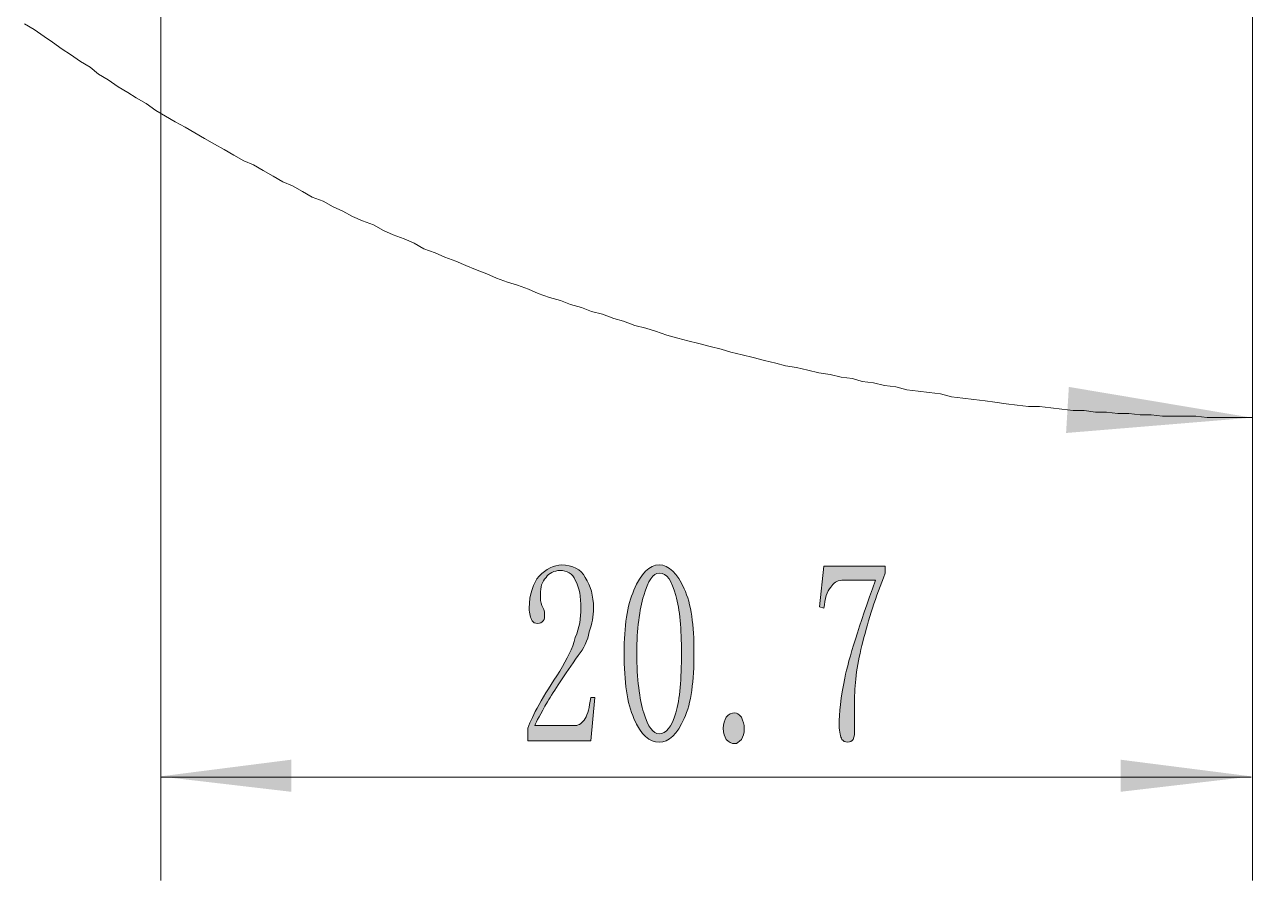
# Model space of a CAD drawing. Header units: millimetres. Extents: x 0 to 297, y 0 to 208.
# Drawn here: x 213.06 to 229.92, y 123.56 to 135.31 of the extents above; entities that cross this region are included whole.
import ezdxf

# ---------------------------------------------------------------- set-up
doc = ezdxf.new("R2010")
doc.units = ezdxf.units.MM

msp = doc.modelspace()

# ---------------------------------------------------------------- hatches: boundary and pattern name
h = msp.add_hatch(color=7)
h.dxf.hatch_style = 2
h.paths.add_polyline_path([(229.908453, 129.913185), (227.397733, 130.335107), (227.359633, 129.702576)])
h = msp.add_hatch(color=7)
edge = h.paths.add_edge_path(flags=0)
edge.add_spline(control_points=[(220.699542, 127.297338), (220.699542, 127.450443), (220.680492, 127.584851), (220.622989, 127.680454), (220.584536, 127.77641), (220.507983, 127.814863), (220.412028, 127.814863), (220.335475, 127.814863), (220.258569, 127.77641), (220.220469, 127.718907), (220.162967, 127.661404), (220.143564, 127.584851), (220.143564, 127.488896), (220.143564, 127.431393), (220.143564, 127.37389), (220.162967, 127.335438), (220.182017, 127.297338), (220.201419, 127.258885), (220.201419, 127.220432), (220.201419, 127.182332), (220.201419, 127.143879), (220.182017, 127.124829), (220.162967, 127.105779), (220.143564, 127.086376), (220.105464, 127.086376), (220.067011, 127.086376), (220.047961, 127.105779), (220.028911, 127.124829), (220.009508, 127.162929), (219.990458, 127.220432), (219.990458, 127.297338), (219.990458, 127.488896), (220.047961, 127.642354), (220.124514, 127.737957), (220.220469, 127.833913), (220.335475, 127.891415), (220.431078, 127.891415), (220.584536, 127.891415), (220.699542, 127.833913), (220.757044, 127.718907), (220.833597, 127.603901), (220.87205, 127.469846), (220.87205, 127.297338), (220.87205, 127.182332), (220.853, 127.086376), (220.814547, 126.971371), (220.795497, 126.856365), (220.737994, 126.74136), (220.661089, 126.645757), (220.469531, 126.377293), (220.335475, 126.166332), (220.239519, 126.013226), (220.143564, 125.840718), (220.086414, 125.744763), (220.067011, 125.68726), (220.067011, 125.68726), (220.622989, 125.68726), (220.622989, 125.68726), (220.680492, 125.68726), (220.718592, 125.725713), (220.757044, 125.783215), (220.795497, 125.840718), (220.814547, 125.936674), (220.833597, 126.070729), (220.833597, 126.070729), (220.8911, 126.070729), (220.8911, 126.070729), (220.8911, 126.070729), (220.833597, 125.476651), (220.833597, 125.476651), (220.833597, 125.476651), (219.971408, 125.476651), (219.971408, 125.476651), (219.971408, 125.476651), (219.971408, 125.64916), (219.971408, 125.64916), (220.009508, 125.744763), (220.047961, 125.840718), (220.124514, 125.974774), (220.201419, 126.109182), (220.297022, 126.262288), (220.412028, 126.434796), (220.507983, 126.607304), (220.584536, 126.74136), (220.622989, 126.894818), (220.680492, 127.028874), (220.699542, 127.162929), (220.699542, 127.297338), (220.699542, 127.297338), (220.699542, 127.297338), (220.699542, 127.297338), (220.699542, 127.297338), (220.699542, 127.297338), (220.699542, 127.297338)], knot_values=[0, 0, 0, 0, 1, 1, 1, 2, 2, 2, 3, 3, 3, 4, 4, 4, 5, 5, 5, 6, 6, 6, 7, 7, 7, 8, 8, 8, 9, 9, 9, 10, 10, 10, 11, 11, 11, 12, 12, 12, 13, 13, 13, 14, 14, 14, 15, 15, 15, 16, 16, 16, 17, 17, 17, 18, 18, 18, 19, 19, 19, 20, 20, 20, 21, 21, 21, 22, 22, 22, 23, 23, 23, 24, 24, 24, 25, 25, 25, 26, 26, 26, 27, 27, 27, 28, 28, 28, 29, 29, 29, 30, 30, 30, 31, 31, 31, 31], degree=3, periodic=1)
h = msp.add_hatch(color=7)
edge = h.paths.add_edge_path(flags=0)
edge.add_spline(control_points=[(221.772692, 127.77641), (221.696139, 127.77641), (221.619586, 127.680454), (221.562083, 127.469846), (221.504581, 127.277935), (221.466128, 127.009824), (221.466128, 126.683857), (221.466128, 126.31979), (221.504581, 126.051679), (221.562083, 125.859768), (221.619586, 125.66821), (221.696139, 125.572254), (221.772692, 125.572254), (221.868647, 125.572254), (221.9452, 125.66821), (222.002703, 125.859768), (222.060206, 126.051679), (222.079608, 126.31979), (222.079608, 126.683857), (222.079608, 127.009824), (222.060206, 127.277935), (222.002703, 127.469846), (221.9452, 127.680454), (221.887697, 127.77641), (221.772692, 127.77641), (221.772692, 127.77641), (221.772692, 127.77641), (221.772692, 127.77641), (221.772692, 127.77641), (221.772692, 127.77641), (221.772692, 127.77641)], knot_values=[0, 0, 0, 0, 1, 1, 1, 2, 2, 2, 3, 3, 3, 4, 4, 4, 5, 5, 5, 6, 6, 6, 7, 7, 7, 8, 8, 8, 9, 9, 9, 10, 10, 10, 10], degree=3, periodic=1)
edge = h.paths.add_edge_path(flags=0)
edge.add_spline(control_points=[(221.772692, 125.457249), (221.638636, 125.457249), (221.523631, 125.553204), (221.427675, 125.783215), (221.332072, 125.994176), (221.293619, 126.281338), (221.293619, 126.683857), (221.293619, 127.048276), (221.332072, 127.335438), (221.427675, 127.546399), (221.523631, 127.77641), (221.638636, 127.891415), (221.772692, 127.891415), (221.9071, 127.891415), (222.022106, 127.77641), (222.117708, 127.565449), (222.213664, 127.35484), (222.251764, 127.067326), (222.251764, 126.683857), (222.251764, 126.30074), (222.213664, 125.994176), (222.117708, 125.783215), (222.022106, 125.572254), (221.9071, 125.457249), (221.772692, 125.457249), (221.772692, 125.457249), (221.772692, 125.457249), (221.772692, 125.457249), (221.772692, 125.457249), (221.772692, 125.457249), (221.772692, 125.457249)], knot_values=[0, 0, 0, 0, 1, 1, 1, 2, 2, 2, 3, 3, 3, 4, 4, 4, 5, 5, 5, 6, 6, 6, 7, 7, 7, 8, 8, 8, 9, 9, 9, 10, 10, 10, 10], degree=3, periodic=1)
h = msp.add_hatch(color=7)
edge = h.paths.add_edge_path(flags=0)
edge.add_spline(control_points=[(224.877489, 127.77641), (224.743433, 127.450443), (224.647478, 127.143879), (224.570925, 126.837315), (224.494372, 126.549801), (224.455919, 126.281338), (224.455919, 126.051679), (224.455919, 126.013226), (224.455919, 125.955724), (224.455919, 125.898221), (224.455919, 125.821668), (224.455919, 125.744763), (224.455919, 125.64916), (224.455919, 125.572254), (224.455919, 125.534154), (224.436869, 125.495701), (224.417467, 125.476651), (224.398417, 125.457249), (224.360317, 125.457249), (224.321864, 125.457249), (224.302461, 125.476651), (224.283411, 125.495701), (224.264361, 125.534154), (224.245311, 125.591657), (224.245311, 125.68726), (224.245311, 125.859768), (224.264361, 126.070729), (224.321864, 126.33884), (224.379367, 126.607304), (224.513422, 127.048276), (224.743433, 127.680454), (224.743433, 127.680454), (224.283411, 127.680454), (224.283411, 127.680454), (224.206858, 127.680454), (224.168406, 127.642354), (224.130306, 127.584851), (224.072803, 127.527349), (224.0534, 127.431393), (224.03435, 127.297338), (224.03435, 127.297338), (223.976847, 127.316388), (223.976847, 127.316388), (223.976847, 127.316388), (224.03435, 127.872365), (224.03435, 127.872365), (224.03435, 127.872365), (224.877489, 127.872365), (224.877489, 127.872365), (224.877489, 127.872365), (224.877489, 127.77641), (224.877489, 127.77641), (224.877489, 127.77641), (224.877489, 127.77641), (224.877489, 127.77641)], knot_values=[0, 0, 0, 0, 1, 1, 1, 2, 2, 2, 3, 3, 3, 4, 4, 4, 5, 5, 5, 6, 6, 6, 7, 7, 7, 8, 8, 8, 9, 9, 9, 10, 10, 10, 11, 11, 11, 12, 12, 12, 13, 13, 13, 14, 14, 14, 15, 15, 15, 16, 16, 16, 17, 17, 17, 18, 18, 18, 18], degree=3, periodic=1)
h = msp.add_hatch(color=7)
edge = h.paths.add_edge_path(flags=0)
edge.add_spline(control_points=[(222.807742, 125.438199), (222.769289, 125.438199), (222.731189, 125.457249), (222.692736, 125.495701), (222.673686, 125.534154), (222.654283, 125.572254), (222.654283, 125.64916), (222.654283, 125.706663), (222.673686, 125.764165), (222.692736, 125.802265), (222.731189, 125.840718), (222.769289, 125.859768), (222.807742, 125.859768), (222.846194, 125.859768), (222.865244, 125.840718), (222.903697, 125.802265), (222.922747, 125.744763), (222.941797, 125.706663), (222.941797, 125.64916), (222.941797, 125.572254), (222.922747, 125.534154), (222.903697, 125.495701), (222.865244, 125.457249), (222.846194, 125.438199), (222.807742, 125.438199), (222.807742, 125.438199), (222.807742, 125.438199), (222.807742, 125.438199), (222.807742, 125.438199), (222.807742, 125.438199), (222.807742, 125.438199)], knot_values=[0, 0, 0, 0, 1, 1, 1, 2, 2, 2, 3, 3, 3, 4, 4, 4, 5, 5, 5, 6, 6, 6, 7, 7, 7, 8, 8, 8, 9, 9, 9, 10, 10, 10, 10], degree=3, periodic=1)
h = msp.add_hatch(color=7)
h.dxf.hatch_style = 2
h.paths.add_polyline_path([(214.921042, 124.987701), (216.722678, 125.217713), (216.722678, 124.777093)])
h = msp.add_hatch(color=7)
h.dxf.hatch_style = 2
h.paths.add_polyline_path([(229.908453, 124.987701), (228.106817, 125.217713), (228.106817, 124.777093)])

# ---------------------------------------------------------------- linework, layer by layer
at = {"color": 7, "lineweight": 15}
for points in [[(214.930919, 146.232685), (214.930919, 123.56001)], [(229.917978, 146.232685), (229.917978, 123.56001)], [(229.917978, 137.723332), (229.917978, 128.83051)], [(213.062256, 135.318093), (213.196311, 135.241188), (213.330367, 135.145585), (213.445372, 135.069032), (213.579428, 134.973076), (213.694433, 134.896524), (213.828842, 134.800568), (213.962897, 134.724015), (214.077903, 134.62806), (214.211958, 134.551507), (214.346367, 134.455551), (214.480422, 134.378999), (214.595428, 134.302093), (214.729483, 134.22554), (214.863539, 134.129585), (214.997947, 134.053032), (215.132003, 133.976479), (215.266058, 133.899926), (215.400114, 133.823021), (215.534522, 133.746468), (215.668578, 133.669915), (215.802633, 133.59301), (215.937042, 133.516457), (216.071097, 133.439904), (216.205153, 133.382401), (216.339561, 133.305496), (216.473617, 133.228943), (216.607672, 133.15239), (216.741728, 133.094888), (216.876136, 133.017982), (217.010192, 132.941429), (217.16365, 132.883926), (217.297706, 132.807374), (217.431761, 132.749871), (217.565817, 132.673318), (217.700225, 132.615815), (217.853331, 132.558313), (217.987739, 132.481407), (218.121794, 132.423904), (218.275253, 132.366401), (218.409308, 132.308899), (218.543364, 132.232346), (218.696822, 132.174843), (218.830878, 132.11734), (218.984336, 132.059838), (219.118392, 132.002335), (219.252447, 131.944832), (219.405906, 131.887329), (219.539961, 131.829826), (219.693419, 131.772324), (219.827475, 131.734224), (219.980933, 131.676721), (220.114989, 131.619218), (220.268447, 131.561715), (220.421553, 131.523263), (220.555961, 131.46576), (220.709067, 131.427307), (220.843122, 131.369804), (220.996581, 131.331704), (221.150039, 131.274201), (221.284094, 131.235749), (221.437553, 131.178246), (221.590658, 131.139793), (221.724714, 131.101693), (221.878172, 131.04419), (222.031631, 131.005738), (222.165686, 130.967285), (222.319144, 130.929185), (222.47225, 130.890732), (222.625708, 130.852632), (222.759764, 130.814179), (222.913222, 130.775726), (223.066328, 130.737626), (223.219786, 130.699174), (223.373244, 130.660721), (223.5073, 130.622621), (223.660758, 130.603218), (223.813864, 130.565118), (223.967322, 130.526665), (224.120428, 130.507615), (224.273886, 130.469163), (224.427344, 130.450113), (224.5614, 130.41166), (224.714858, 130.39261), (224.867964, 130.354157), (225.021422, 130.335107), (225.174528, 130.296654), (225.327986, 130.277604), (225.481444, 130.258201), (225.63455, 130.239151), (225.788008, 130.200699), (225.941467, 130.181649), (226.094572, 130.162599), (226.248031, 130.143196), (226.382086, 130.124146), (226.535544, 130.105096), (226.68865, 130.085693), (226.842108, 130.066643), (226.995214, 130.066643), (227.148672, 130.047593), (227.302131, 130.02819), (227.455236, 130.00914), (227.608694, 130.00914), (227.762153, 129.99009), (227.915258, 129.99009), (228.068717, 129.970688), (228.221822, 129.970688), (228.375281, 129.951638), (228.528739, 129.951638), (228.681844, 129.932588), (228.835303, 129.932588), (228.988761, 129.932588), (229.141867, 129.932588), (229.295325, 129.913185), (229.448431, 129.913185), (229.601889, 129.913185), (229.755347, 129.913185), (229.908453, 129.913185)], [(214.930919, 124.978176), (229.898928, 124.978176)]]:
    msp.add_lwpolyline(points, dxfattribs=at)
at = {"color": 7, "lineweight": 0}
for points, knots in [([(220.699542, 127.297338), (220.699542, 127.450443), (220.680492, 127.584851), (220.622989, 127.680454), (220.584536, 127.77641), (220.507983, 127.814863), (220.412028, 127.814863), (220.335475, 127.814863), (220.258569, 127.77641), (220.220469, 127.718907), (220.162967, 127.661404), (220.143564, 127.584851), (220.143564, 127.488896), (220.143564, 127.431393), (220.143564, 127.37389), (220.162967, 127.335438), (220.182017, 127.297338), (220.201419, 127.258885), (220.201419, 127.220432), (220.201419, 127.182332), (220.201419, 127.143879), (220.182017, 127.124829), (220.162967, 127.105779), (220.143564, 127.086376), (220.105464, 127.086376), (220.067011, 127.086376), (220.047961, 127.105779), (220.028911, 127.124829), (220.009508, 127.162929), (219.990458, 127.220432), (219.990458, 127.297338), (219.990458, 127.488896), (220.047961, 127.642354), (220.124514, 127.737957), (220.220469, 127.833913), (220.335475, 127.891415), (220.431078, 127.891415), (220.584536, 127.891415), (220.699542, 127.833913), (220.757044, 127.718907), (220.833597, 127.603901), (220.87205, 127.469846), (220.87205, 127.297338), (220.87205, 127.182332), (220.853, 127.086376), (220.814547, 126.971371), (220.795497, 126.856365), (220.737994, 126.74136), (220.661089, 126.645757), (220.469531, 126.377293), (220.335475, 126.166332), (220.239519, 126.013226), (220.143564, 125.840718), (220.086414, 125.744763), (220.067011, 125.68726), (220.067011, 125.68726), (220.622989, 125.68726), (220.622989, 125.68726), (220.680492, 125.68726), (220.718592, 125.725713), (220.757044, 125.783215), (220.795497, 125.840718), (220.814547, 125.936674), (220.833597, 126.070729), (220.833597, 126.070729), (220.8911, 126.070729), (220.8911, 126.070729), (220.8911, 126.070729), (220.833597, 125.476651), (220.833597, 125.476651), (220.833597, 125.476651), (219.971408, 125.476651), (219.971408, 125.476651), (219.971408, 125.476651), (219.971408, 125.64916), (219.971408, 125.64916), (220.009508, 125.744763), (220.047961, 125.840718), (220.124514, 125.974774), (220.201419, 126.109182), (220.297022, 126.262288), (220.412028, 126.434796), (220.507983, 126.607304), (220.584536, 126.74136), (220.622989, 126.894818), (220.680492, 127.028874), (220.699542, 127.162929), (220.699542, 127.297338), (220.699542, 127.297338), (220.699542, 127.297338), (220.699542, 127.297338), (220.699542, 127.297338), (220.699542, 127.297338), (220.699542, 127.297338)], [0, 0, 0, 0, 1, 1, 1, 2, 2, 2, 3, 3, 3, 4, 4, 4, 5, 5, 5, 6, 6, 6, 7, 7, 7, 8, 8, 8, 9, 9, 9, 10, 10, 10, 11, 11, 11, 12, 12, 12, 13, 13, 13, 14, 14, 14, 15, 15, 15, 16, 16, 16, 17, 17, 17, 18, 18, 18, 19, 19, 19, 20, 20, 20, 21, 21, 21, 22, 22, 22, 23, 23, 23, 24, 24, 24, 25, 25, 25, 26, 26, 26, 27, 27, 27, 28, 28, 28, 29, 29, 29, 30, 30, 30, 31, 31, 31, 31]), ([(221.772692, 125.457249), (221.638636, 125.457249), (221.523631, 125.553204), (221.427675, 125.783215), (221.332072, 125.994176), (221.293619, 126.281338), (221.293619, 126.683857), (221.293619, 127.048276), (221.332072, 127.335438), (221.427675, 127.546399), (221.523631, 127.77641), (221.638636, 127.891415), (221.772692, 127.891415), (221.9071, 127.891415), (222.022106, 127.77641), (222.117708, 127.565449), (222.213664, 127.35484), (222.251764, 127.067326), (222.251764, 126.683857), (222.251764, 126.30074), (222.213664, 125.994176), (222.117708, 125.783215), (222.022106, 125.572254), (221.9071, 125.457249), (221.772692, 125.457249), (221.772692, 125.457249), (221.772692, 125.457249), (221.772692, 125.457249), (221.772692, 125.457249), (221.772692, 125.457249), (221.772692, 125.457249)], [0, 0, 0, 0, 1, 1, 1, 2, 2, 2, 3, 3, 3, 4, 4, 4, 5, 5, 5, 6, 6, 6, 7, 7, 7, 8, 8, 8, 9, 9, 9, 10, 10, 10, 10]), ([(221.772692, 127.77641), (221.696139, 127.77641), (221.619586, 127.680454), (221.562083, 127.469846), (221.504581, 127.277935), (221.466128, 127.009824), (221.466128, 126.683857), (221.466128, 126.31979), (221.504581, 126.051679), (221.562083, 125.859768), (221.619586, 125.66821), (221.696139, 125.572254), (221.772692, 125.572254), (221.868647, 125.572254), (221.9452, 125.66821), (222.002703, 125.859768), (222.060206, 126.051679), (222.079608, 126.31979), (222.079608, 126.683857), (222.079608, 127.009824), (222.060206, 127.277935), (222.002703, 127.469846), (221.9452, 127.680454), (221.887697, 127.77641), (221.772692, 127.77641), (221.772692, 127.77641), (221.772692, 127.77641), (221.772692, 127.77641), (221.772692, 127.77641), (221.772692, 127.77641), (221.772692, 127.77641)], [0, 0, 0, 0, 1, 1, 1, 2, 2, 2, 3, 3, 3, 4, 4, 4, 5, 5, 5, 6, 6, 6, 7, 7, 7, 8, 8, 8, 9, 9, 9, 10, 10, 10, 10]), ([(224.877489, 127.77641), (224.743433, 127.450443), (224.647478, 127.143879), (224.570925, 126.837315), (224.494372, 126.549801), (224.455919, 126.281338), (224.455919, 126.051679), (224.455919, 126.013226), (224.455919, 125.955724), (224.455919, 125.898221), (224.455919, 125.821668), (224.455919, 125.744763), (224.455919, 125.64916), (224.455919, 125.572254), (224.455919, 125.534154), (224.436869, 125.495701), (224.417467, 125.476651), (224.398417, 125.457249), (224.360317, 125.457249), (224.321864, 125.457249), (224.302461, 125.476651), (224.283411, 125.495701), (224.264361, 125.534154), (224.245311, 125.591657), (224.245311, 125.68726), (224.245311, 125.859768), (224.264361, 126.070729), (224.321864, 126.33884), (224.379367, 126.607304), (224.513422, 127.048276), (224.743433, 127.680454), (224.743433, 127.680454), (224.283411, 127.680454), (224.283411, 127.680454), (224.206858, 127.680454), (224.168406, 127.642354), (224.130306, 127.584851), (224.072803, 127.527349), (224.0534, 127.431393), (224.03435, 127.297338), (224.03435, 127.297338), (223.976847, 127.316388), (223.976847, 127.316388), (223.976847, 127.316388), (224.03435, 127.872365), (224.03435, 127.872365), (224.03435, 127.872365), (224.877489, 127.872365), (224.877489, 127.872365), (224.877489, 127.872365), (224.877489, 127.77641), (224.877489, 127.77641), (224.877489, 127.77641), (224.877489, 127.77641), (224.877489, 127.77641)], [0, 0, 0, 0, 1, 1, 1, 2, 2, 2, 3, 3, 3, 4, 4, 4, 5, 5, 5, 6, 6, 6, 7, 7, 7, 8, 8, 8, 9, 9, 9, 10, 10, 10, 11, 11, 11, 12, 12, 12, 13, 13, 13, 14, 14, 14, 15, 15, 15, 16, 16, 16, 17, 17, 17, 18, 18, 18, 18]), ([(222.807742, 125.438199), (222.769289, 125.438199), (222.731189, 125.457249), (222.692736, 125.495701), (222.673686, 125.534154), (222.654283, 125.572254), (222.654283, 125.64916), (222.654283, 125.706663), (222.673686, 125.764165), (222.692736, 125.802265), (222.731189, 125.840718), (222.769289, 125.859768), (222.807742, 125.859768), (222.846194, 125.859768), (222.865244, 125.840718), (222.903697, 125.802265), (222.922747, 125.744763), (222.941797, 125.706663), (222.941797, 125.64916), (222.941797, 125.572254), (222.922747, 125.534154), (222.903697, 125.495701), (222.865244, 125.457249), (222.846194, 125.438199), (222.807742, 125.438199), (222.807742, 125.438199), (222.807742, 125.438199), (222.807742, 125.438199), (222.807742, 125.438199), (222.807742, 125.438199), (222.807742, 125.438199)], [0, 0, 0, 0, 1, 1, 1, 2, 2, 2, 3, 3, 3, 4, 4, 4, 5, 5, 5, 6, 6, 6, 7, 7, 7, 8, 8, 8, 9, 9, 9, 10, 10, 10, 10])]:
    msp.add_open_spline(points, degree=3, knots=knots, dxfattribs=at)

doc.saveas('drawing.dxf')
